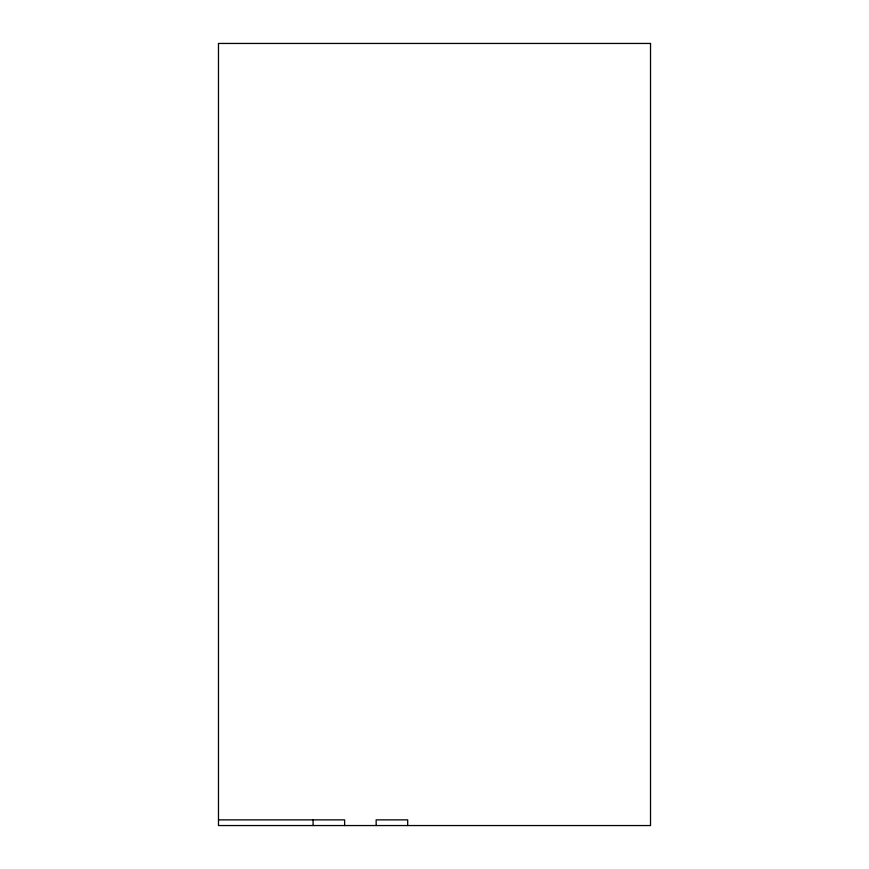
<?xml version="1.0" encoding="UTF-8"?>
<svg xmlns="http://www.w3.org/2000/svg" width="869" height="869" viewBox="0 0 869 869"><rect width="100%" height="100%" fill="white"/><g stroke="black" fill="none" stroke-linecap="round" stroke-linejoin="round"><path stroke-width="1.3" d="M218.477 819.869L344.624 819.869L344.624 825.55M407.691 825.55L407.691 819.869L376.158 819.869L376.158 825.55M313.09 819.869L313.09 825.55M650.523 43.45L218.477 43.45L218.477 825.55L650.523 825.55L650.523 43.45"/></g></svg>
